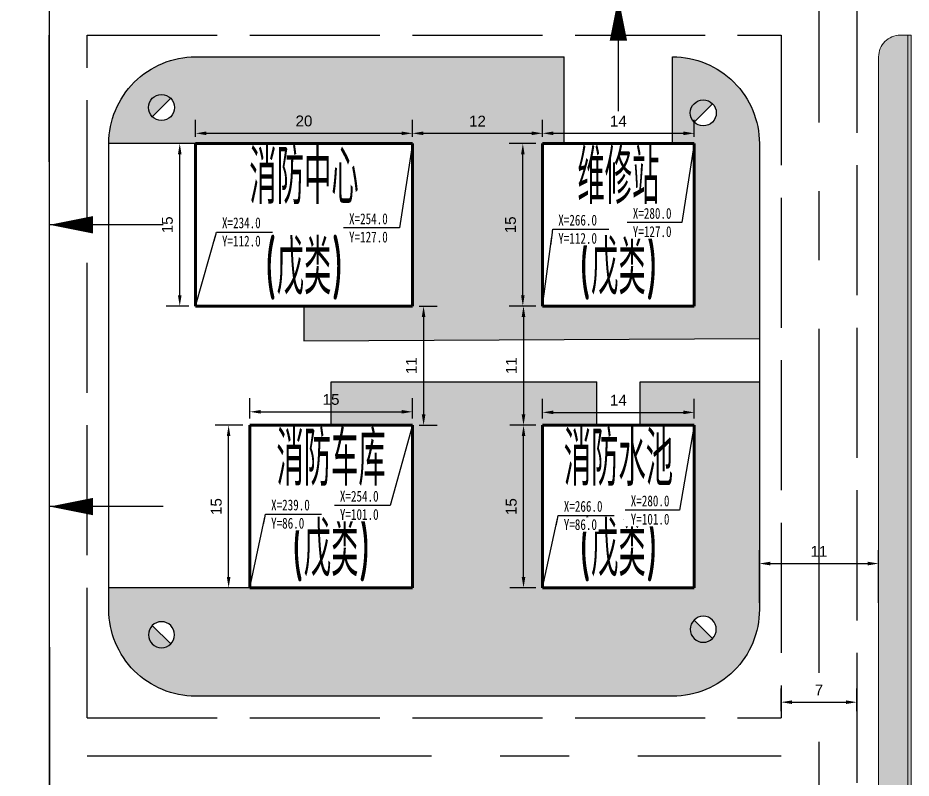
# Model space of a CAD drawing. Header units: millimetres. Extents: x 3176 to 4017, y 1682 to 2277.
# Drawn here: x 3533.8 to 3616.2, y 2057.6 to 2127.8 of the extents above; entities that cross this region are included whole.
import ezdxf

# ---------------------------------------------------------------- set-up
doc = ezdxf.new("R2010")
doc.units = ezdxf.units.MM
doc.linetypes.add('ACAD_ISO02W100', pattern=[15, 12, -3])
doc.linetypes.add('CENTER', pattern=[50.8, 31.75, -6.35, 6.35, -6.35])
for name, color, linetype, lineweight in [('05-建筑外围', 7, 'Continuous', 25), ('14-消防', 12, 'Continuous', 25), ('17-水池', 170, 'Continuous', 80), ('19-楼梯 @ 1', 126, 'Continuous', 25), ('21-消防路线', 30, 'Continuous', 25), ('23-标注', 7, 'Continuous', 25), ('25-坐标2', 7, 'Continuous', 25), ('3-围墙', 140, 'Continuous', 20), ('4-人行道内外沿', 7, 'Continuous', 20), ('5-道路线', 7, 'ACAD_ISO02W100', 25), ('6-道路中心黄线', 50, 'CENTER', 25), ('7-建筑外沿', 7, 'Continuous', 25), ('8-防爆墙', 30, 'Continuous', 80), ('9-建筑设施', 213, 'Continuous', 80)]:
    doc.layers.add(name, color=color, linetype=linetype, lineweight=lineweight)
doc.styles.add('5mm', font='gbenor.shx', dxfattribs={"width": 0.7, "height": 5, "bigfont": 'gbcbig.shx'})
doc.styles.add('Dim_Coord', font='txt', dxfattribs={"width": 0.75})
doc.styles.get("Standard").update_dxf_attribs({"font": 'arial.ttf'})
doc.dimstyles.new('ISO-25', dxfattribs={"dimtxt": 1, "dimasz": 1, "dimexe": 1.25, "dimexo": 0.625, "dimtad": 1, "dimdec": 1, "dimtxsty": 'Standard', "dimcen": 2.5, "dimadec": 0, "dimazin": 0, "dimtfac": 1, "dimtdec": 1, "dimtmove": 0, "dimatfit": 3, "dimfxl": 0, "dimarcsym": 0})
pattern_1 = [(45, (595.168, 467.2063), (0.84852814, -9e-17), [0.5, -0.7]), (45, (595.3801, 467.2063), (0.84852814, -9e-17), [0.2, -1]), (45, (595.168, 467.4184), (0.84852814, -9e-17), [0.2, -1])]

# ---------------------------------------------------------------- blocks, each defined once
blk = doc.blocks.new('消防拴')
at = {"layer": '6-道路中心黄线', "true_color": 0x991b1e}
h = blk.add_hatch(color=244, dxfattribs=at)
h.dxf.hatch_style = 1
h.paths.add_polyline_path([(2870.019, 1133.538, 0.668179), (2867.971, 1132.689, 0.198912), (2868.322, 1131.841)])
at = {"layer": '14-消防'}
blk.add_line((2868.322, 1131.841), (2870.019, 1133.538), dxfattribs=at)
blk.add_circle((2869.171, 1132.689), 1.2, dxfattribs=at)
blk = doc.blocks.new('*D24')
at = {"layer": '23-标注', "color": 0, "lineweight": -2, "transparency": 16777216}
for p, q in [((3550.19, 2116.793), (3550.19, 2118.362)), ((3570.19, 2116.793), (3570.19, 2118.362)), ((3551.19, 2117.112), (3569.19, 2117.112))]:
    blk.add_line(p, q, dxfattribs=at)
at = {"layer": '23-标注', "color": 0, "transparency": 16777216}
for points in [[(3551.19, 2117.279), (3551.19, 2116.946), (3550.19, 2117.112)], [(3569.19, 2117.279), (3569.19, 2116.946), (3570.19, 2117.112)]]:
    blk.add_solid(points, dxfattribs=at)
at = {"layer": 'Defpoints', "color": 0, "transparency": 16777216}
for p in [(3570.19, 2117.112), (3550.19, 2116.168), (3570.19, 2116.168)]:
    blk.add_point(p, dxfattribs=at)
at = {"layer": '23-标注', "color": 0, "transparency": 16777216, "insert": (3560.19, 2118.248), "char_height": 1, "attachment_point": 5}
blk.add_mtext('20', dxfattribs=at)
blk = doc.blocks.new('*D25')
at = {"layer": '23-标注', "color": 0, "lineweight": -2, "transparency": 16777216}
for p, q in [((3549.565, 2116.168), (3547.48, 2116.168)), ((3548.73, 2102.168), (3548.73, 2115.168)), ((3549.565, 2101.168), (3547.48, 2101.168))]:
    blk.add_line(p, q, dxfattribs=at)
at = {"layer": '23-标注', "color": 0, "transparency": 16777216}
for points in [[(3548.563, 2115.168), (3548.897, 2115.168), (3548.73, 2116.168)], [(3548.563, 2102.168), (3548.897, 2102.168), (3548.73, 2101.168)]]:
    blk.add_solid(points, dxfattribs=at)
at = {"layer": 'Defpoints', "color": 0, "transparency": 16777216}
for p in [(3548.73, 2116.168), (3550.19, 2116.168), (3550.19, 2101.168)]:
    blk.add_point(p, dxfattribs=at)
at = {"layer": '23-标注', "color": 0, "transparency": 16777216, "insert": (3547.595, 2108.668), "char_height": 1, "attachment_point": 5, "rotation": 90}
blk.add_mtext('15', dxfattribs=at)
blk = doc.blocks.new('*D26')
at = {"layer": '23-标注', "color": 0, "lineweight": -2, "transparency": 16777216}
for p, q in [((3582.19, 2116.793), (3582.19, 2118.362)), ((3596.19, 2116.793), (3596.19, 2118.362)), ((3583.19, 2117.112), (3595.19, 2117.112))]:
    blk.add_line(p, q, dxfattribs=at)
at = {"layer": '23-标注', "color": 0, "transparency": 16777216}
for points in [[(3583.19, 2117.279), (3583.19, 2116.946), (3582.19, 2117.112)], [(3595.19, 2117.279), (3595.19, 2116.946), (3596.19, 2117.112)]]:
    blk.add_solid(points, dxfattribs=at)
at = {"layer": 'Defpoints', "color": 0, "transparency": 16777216}
for p in [(3596.19, 2117.112), (3582.19, 2116.168), (3596.19, 2116.168)]:
    blk.add_point(p, dxfattribs=at)
at = {"layer": '23-标注', "color": 0, "transparency": 16777216, "insert": (3589.19, 2118.239), "char_height": 1, "attachment_point": 5}
blk.add_mtext('14', dxfattribs=at)
blk = doc.blocks.new('*D27')
at = {"layer": '23-标注', "color": 0, "lineweight": -2, "transparency": 16777216}
for p, q in [((3581.565, 2116.168), (3579.125, 2116.168)), ((3580.375, 2102.168), (3580.375, 2115.168)), ((3581.565, 2101.168), (3579.125, 2101.168))]:
    blk.add_line(p, q, dxfattribs=at)
at = {"layer": '23-标注', "color": 0, "transparency": 16777216}
for points in [[(3580.209, 2115.168), (3580.542, 2115.168), (3580.375, 2116.168)], [(3580.209, 2102.168), (3580.542, 2102.168), (3580.375, 2101.168)]]:
    blk.add_solid(points, dxfattribs=at)
at = {"layer": 'Defpoints', "color": 0, "transparency": 16777216}
for p in [(3580.375, 2116.168), (3582.19, 2116.168), (3582.19, 2101.168)]:
    blk.add_point(p, dxfattribs=at)
at = {"layer": '23-标注', "color": 0, "transparency": 16777216, "insert": (3579.24, 2108.668), "char_height": 1, "attachment_point": 5, "rotation": 90}
blk.add_mtext('15', dxfattribs=at)
blk = doc.blocks.new('*D28')
at = {"layer": '23-标注', "color": 0, "lineweight": -2, "transparency": 16777216}
for p, q in [((3582.19, 2090.793), (3582.19, 2092.61)), ((3596.19, 2090.793), (3596.19, 2092.61)), ((3583.19, 2091.36), (3595.19, 2091.36))]:
    blk.add_line(p, q, dxfattribs=at)
at = {"layer": '23-标注', "color": 0, "transparency": 16777216}
for points in [[(3583.19, 2091.527), (3583.19, 2091.194), (3582.19, 2091.36)], [(3595.19, 2091.527), (3595.19, 2091.194), (3596.19, 2091.36)]]:
    blk.add_solid(points, dxfattribs=at)
at = {"layer": 'Defpoints', "color": 0, "transparency": 16777216}
for p in [(3596.19, 2091.36), (3582.19, 2090.168), (3596.19, 2090.168)]:
    blk.add_point(p, dxfattribs=at)
at = {"layer": '23-标注', "color": 0, "transparency": 16777216, "insert": (3589.19, 2092.487), "char_height": 1, "attachment_point": 5}
blk.add_mtext('14', dxfattribs=at)
blk = doc.blocks.new('*D29')
at = {"layer": '23-标注', "color": 0, "lineweight": -2, "transparency": 16777216}
for p, q in [((3581.565, 2090.168), (3579.191, 2090.168)), ((3580.441, 2076.168), (3580.441, 2089.168)), ((3581.565, 2075.168), (3579.191, 2075.168))]:
    blk.add_line(p, q, dxfattribs=at)
at = {"layer": '23-标注', "color": 0, "transparency": 16777216}
for points in [[(3580.275, 2089.168), (3580.608, 2089.168), (3580.441, 2090.168)], [(3580.275, 2076.168), (3580.608, 2076.168), (3580.441, 2075.168)]]:
    blk.add_solid(points, dxfattribs=at)
at = {"layer": 'Defpoints', "color": 0, "transparency": 16777216}
for p in [(3580.441, 2090.168), (3582.19, 2090.168), (3582.19, 2075.168)]:
    blk.add_point(p, dxfattribs=at)
at = {"layer": '23-标注', "color": 0, "transparency": 16777216, "insert": (3579.306, 2082.668), "char_height": 1, "attachment_point": 5, "rotation": 90}
blk.add_mtext('15', dxfattribs=at)
blk = doc.blocks.new('*D30')
at = {"layer": '23-标注', "color": 0, "lineweight": -2, "transparency": 16777216}
for p, q in [((3555.19, 2090.793), (3555.19, 2092.663)), ((3570.19, 2090.793), (3570.19, 2092.663)), ((3556.19, 2091.413), (3569.19, 2091.413))]:
    blk.add_line(p, q, dxfattribs=at)
at = {"layer": '23-标注', "color": 0, "transparency": 16777216}
for points in [[(3556.19, 2091.58), (3556.19, 2091.247), (3555.19, 2091.413)], [(3569.19, 2091.58), (3569.19, 2091.247), (3570.19, 2091.413)]]:
    blk.add_solid(points, dxfattribs=at)
at = {"layer": 'Defpoints', "color": 0, "transparency": 16777216}
for p in [(3570.19, 2091.413), (3555.19, 2090.168), (3570.19, 2090.168)]:
    blk.add_point(p, dxfattribs=at)
at = {"layer": '23-标注', "color": 0, "transparency": 16777216, "insert": (3562.69, 2092.549), "char_height": 1, "attachment_point": 5}
blk.add_mtext('15', dxfattribs=at)
blk = doc.blocks.new('*D31')
at = {"layer": '23-标注', "color": 0, "lineweight": -2, "transparency": 16777216}
for p, q in [((3554.565, 2090.168), (3551.99, 2090.168)), ((3553.24, 2076.168), (3553.24, 2089.168)), ((3554.565, 2075.168), (3551.99, 2075.168))]:
    blk.add_line(p, q, dxfattribs=at)
at = {"layer": '23-标注', "color": 0, "transparency": 16777216}
for points in [[(3553.073, 2089.168), (3553.406, 2089.168), (3553.24, 2090.168)], [(3553.073, 2076.168), (3553.406, 2076.168), (3553.24, 2075.168)]]:
    blk.add_solid(points, dxfattribs=at)
at = {"layer": 'Defpoints', "color": 0, "transparency": 16777216}
for p in [(3553.24, 2090.168), (3555.19, 2090.168), (3555.19, 2075.168)]:
    blk.add_point(p, dxfattribs=at)
at = {"layer": '23-标注', "color": 0, "transparency": 16777216, "insert": (3552.104, 2082.668), "char_height": 1, "attachment_point": 5, "rotation": 90}
blk.add_mtext('15', dxfattribs=at)
blk = doc.blocks.new('*D58')
at = {"layer": '23-标注', "color": 0, "lineweight": -2, "transparency": 16777216}
for p, q in [((3604.19, 2063.793), (3604.19, 2065.865)), ((3611.19, 2063.793), (3611.19, 2065.865)), ((3605.19, 2064.615), (3610.19, 2064.615))]:
    blk.add_line(p, q, dxfattribs=at)
at = {"layer": '23-标注', "color": 0, "transparency": 16777216}
for points in [[(3605.19, 2064.781), (3605.19, 2064.448), (3604.19, 2064.615)], [(3610.19, 2064.781), (3610.19, 2064.448), (3611.19, 2064.615)]]:
    blk.add_solid(points, dxfattribs=at)
at = {"layer": 'Defpoints', "color": 0, "transparency": 16777216}
for p in [(3611.19, 2064.615), (3604.19, 2063.168), (3611.19, 2063.168)]:
    blk.add_point(p, dxfattribs=at)
at = {"layer": '23-标注', "color": 0, "transparency": 16777216, "insert": (3607.69, 2065.74), "char_height": 1, "attachment_point": 5}
blk.add_mtext('7', dxfattribs=at)
blk = doc.blocks.new('*D59')
at = {"layer": '23-标注', "color": 0, "lineweight": -2, "transparency": 16777216}
for p, q in [((3602.19, 2073.793), (3602.19, 2078.658)), ((3613.19, 2073.793), (3613.19, 2078.658)), ((3603.19, 2077.408), (3612.19, 2077.408))]:
    blk.add_line(p, q, dxfattribs=at)
at = {"layer": '23-标注', "color": 0, "transparency": 16777216}
for points in [[(3603.19, 2077.575), (3603.19, 2077.242), (3602.19, 2077.408)], [(3612.19, 2077.575), (3612.19, 2077.242), (3613.19, 2077.408)]]:
    blk.add_solid(points, dxfattribs=at)
at = {"layer": 'Defpoints', "color": 0, "transparency": 16777216}
for p in [(3613.19, 2077.408), (3602.19, 2073.168), (3613.19, 2073.168)]:
    blk.add_point(p, dxfattribs=at)
at = {"layer": '23-标注', "color": 0, "transparency": 16777216, "insert": (3607.69, 2078.535), "char_height": 1, "attachment_point": 5}
blk.add_mtext('11', dxfattribs=at)
blk = doc.blocks.new('*D82')
at = {"layer": '23-标注', "color": 0, "lineweight": -2, "transparency": 16777216}
for p, q in [((3570.19, 2116.793), (3570.19, 2118.362)), ((3582.19, 2116.793), (3582.19, 2118.362)), ((3571.19, 2117.112), (3581.19, 2117.112))]:
    blk.add_line(p, q, dxfattribs=at)
at = {"layer": '23-标注', "color": 0, "transparency": 16777216}
for points in [[(3571.19, 2117.279), (3571.19, 2116.946), (3570.19, 2117.112)], [(3581.19, 2117.279), (3581.19, 2116.946), (3582.19, 2117.112)]]:
    blk.add_solid(points, dxfattribs=at)
at = {"layer": 'Defpoints', "color": 0, "transparency": 16777216}
for p in [(3582.19, 2117.112), (3570.19, 2116.168), (3582.19, 2116.168)]:
    blk.add_point(p, dxfattribs=at)
at = {"layer": '23-标注', "color": 0, "transparency": 16777216, "insert": (3576.19, 2118.239), "char_height": 1, "attachment_point": 5}
blk.add_mtext('12', dxfattribs=at)
blk = doc.blocks.new('*D83')
at = {"layer": '23-标注', "color": 0, "lineweight": -2, "transparency": 16777216}
for p, q in [((3570.815, 2101.168), (3572.472, 2101.168)), ((3571.222, 2100.168), (3571.222, 2091.168)), ((3570.815, 2090.168), (3572.472, 2090.168))]:
    blk.add_line(p, q, dxfattribs=at)
at = {"layer": '23-标注', "color": 0, "transparency": 16777216}
for points in [[(3571.055, 2100.168), (3571.389, 2100.168), (3571.222, 2101.168)], [(3571.055, 2091.168), (3571.389, 2091.168), (3571.222, 2090.168)]]:
    blk.add_solid(points, dxfattribs=at)
at = {"layer": 'Defpoints', "color": 0, "transparency": 16777216}
for p in [(3570.19, 2101.168), (3570.19, 2090.168), (3571.222, 2090.168)]:
    blk.add_point(p, dxfattribs=at)
at = {"layer": '23-标注', "color": 0, "transparency": 16777216, "insert": (3570.095, 2095.668), "char_height": 1, "attachment_point": 5, "rotation": 90}
blk.add_mtext('11', dxfattribs=at)
blk = doc.blocks.new('*D84')
at = {"layer": '23-标注', "color": 0, "lineweight": -2, "transparency": 16777216}
for p, q in [((3581.565, 2101.168), (3579.186, 2101.168)), ((3580.436, 2100.168), (3580.436, 2091.168)), ((3581.565, 2090.168), (3579.186, 2090.168))]:
    blk.add_line(p, q, dxfattribs=at)
at = {"layer": '23-标注', "color": 0, "transparency": 16777216}
for points in [[(3580.269, 2100.168), (3580.603, 2100.168), (3580.436, 2101.168)], [(3580.269, 2091.168), (3580.603, 2091.168), (3580.436, 2090.168)]]:
    blk.add_solid(points, dxfattribs=at)
at = {"layer": 'Defpoints', "color": 0, "transparency": 16777216}
for p in [(3582.19, 2101.168), (3580.436, 2090.168), (3582.19, 2090.168)]:
    blk.add_point(p, dxfattribs=at)
at = {"layer": '23-标注', "color": 0, "transparency": 16777216, "insert": (3579.309, 2095.668), "char_height": 1, "attachment_point": 5, "rotation": 90}
blk.add_mtext('11', dxfattribs=at)
blk = doc.blocks.new('*U140')
at = {"insert": (0, 0.333), "char_height": 1, "attachment_point": 7, "style": 'Dim_Coord', "bg_fill": 3, "box_fill_scale": 1.15, "bg_fill_color": 256, "bg_fill_transparency": 0}
blk.add_mtext(' X=239.0', dxfattribs=at)
at = {"insert": (0, -0.333), "char_height": 1, "attachment_point": 1, "style": 'Dim_Coord', "bg_fill": 3, "box_fill_scale": 1.15, "bg_fill_color": 256, "bg_fill_transparency": 0}
blk.add_mtext(' Y=86.0', dxfattribs=at)
at = {"color": 0}
blk.add_line((0, 0), (5.161, 0), dxfattribs=at)
blk = doc.blocks.new('*U141')
at = {"insert": (-5.161, 0.333), "char_height": 1, "attachment_point": 7, "style": 'Dim_Coord', "bg_fill": 3, "box_fill_scale": 1.15, "bg_fill_color": 256, "bg_fill_transparency": 0}
blk.add_mtext(' X=254.0', dxfattribs=at)
at = {"insert": (-5.161, -0.333), "char_height": 1, "attachment_point": 1, "style": 'Dim_Coord', "bg_fill": 3, "box_fill_scale": 1.15, "bg_fill_color": 256, "bg_fill_transparency": 0}
blk.add_mtext(' Y=101.0', dxfattribs=at)
at = {"color": 0}
blk.add_line((0, 0), (-5.161, 0), dxfattribs=at)
blk = doc.blocks.new('*U142')
at = {"insert": (0, 0.333), "char_height": 1, "attachment_point": 7, "style": 'Dim_Coord', "bg_fill": 3, "box_fill_scale": 1.15, "bg_fill_color": 256, "bg_fill_transparency": 0}
blk.add_mtext(' X=266.0', dxfattribs=at)
at = {"insert": (0, -0.333), "char_height": 1, "attachment_point": 1, "style": 'Dim_Coord', "bg_fill": 3, "box_fill_scale": 1.15, "bg_fill_color": 256, "bg_fill_transparency": 0}
blk.add_mtext(' Y=86.0', dxfattribs=at)
at = {"color": 0}
blk.add_line((0, 0), (5.161, 0), dxfattribs=at)
blk = doc.blocks.new('*U143')
at = {"insert": (-5.021, 0.333), "char_height": 1, "attachment_point": 7, "style": 'Dim_Coord', "bg_fill": 3, "box_fill_scale": 1.15, "bg_fill_color": 256, "bg_fill_transparency": 0}
blk.add_mtext(' X=280.0', dxfattribs=at)
at = {"insert": (-5.021, -0.333), "char_height": 1, "attachment_point": 1, "style": 'Dim_Coord', "bg_fill": 3, "box_fill_scale": 1.15, "bg_fill_color": 256, "bg_fill_transparency": 0}
blk.add_mtext(' Y=101.0', dxfattribs=at)
at = {"color": 0}
blk.add_line((0, 0), (-5.021, 0), dxfattribs=at)
blk = doc.blocks.new('*U144')
at = {"insert": (0, 0.333), "char_height": 1, "attachment_point": 7, "style": 'Dim_Coord', "bg_fill": 3, "box_fill_scale": 1.15, "bg_fill_color": 256, "bg_fill_transparency": 0}
blk.add_mtext(' X=266.0', dxfattribs=at)
at = {"insert": (0, -0.333), "char_height": 1, "attachment_point": 1, "style": 'Dim_Coord', "bg_fill": 3, "box_fill_scale": 1.15, "bg_fill_color": 256, "bg_fill_transparency": 0}
blk.add_mtext(' Y=112.0', dxfattribs=at)
at = {"color": 0}
blk.add_line((0, 0), (5.161, 0), dxfattribs=at)
blk = doc.blocks.new('*U145')
at = {"insert": (-5.021, 0.333), "char_height": 1, "attachment_point": 7, "style": 'Dim_Coord', "bg_fill": 3, "box_fill_scale": 1.15, "bg_fill_color": 256, "bg_fill_transparency": 0}
blk.add_mtext(' X=280.0', dxfattribs=at)
at = {"insert": (-5.021, -0.333), "char_height": 1, "attachment_point": 1, "style": 'Dim_Coord', "bg_fill": 3, "box_fill_scale": 1.15, "bg_fill_color": 256, "bg_fill_transparency": 0}
blk.add_mtext(' Y=127.0', dxfattribs=at)
at = {"color": 0}
blk.add_line((0, 0), (-5.021, 0), dxfattribs=at)
blk = doc.blocks.new('*U146')
at = {"insert": (0, 0.333), "char_height": 1, "attachment_point": 7, "style": 'Dim_Coord', "bg_fill": 3, "box_fill_scale": 1.15, "bg_fill_color": 256, "bg_fill_transparency": 0}
blk.add_mtext(' X=234.0', dxfattribs=at)
at = {"insert": (0, -0.333), "char_height": 1, "attachment_point": 1, "style": 'Dim_Coord', "bg_fill": 3, "box_fill_scale": 1.15, "bg_fill_color": 256, "bg_fill_transparency": 0}
blk.add_mtext(' Y=112.0', dxfattribs=at)
at = {"color": 0}
blk.add_line((0, 0), (5.161, 0), dxfattribs=at)
blk = doc.blocks.new('*U147')
at = {"insert": (-5.161, 0.333), "char_height": 1, "attachment_point": 7, "style": 'Dim_Coord', "bg_fill": 3, "box_fill_scale": 1.15, "bg_fill_color": 256, "bg_fill_transparency": 0}
blk.add_mtext(' X=254.0', dxfattribs=at)
at = {"insert": (-5.161, -0.333), "char_height": 1, "attachment_point": 1, "style": 'Dim_Coord', "bg_fill": 3, "box_fill_scale": 1.15, "bg_fill_color": 256, "bg_fill_transparency": 0}
blk.add_mtext(' Y=127.0', dxfattribs=at)
at = {"color": 0}
blk.add_line((0, 0), (-5.161, 0), dxfattribs=at)

msp = doc.modelspace()

# ---------------------------------------------------------------- hatches: boundary and pattern name
at = {"layer": '05-建筑外围', "true_color": 0x58ba48}
h = msp.add_hatch(dxfattribs=at)
h.set_pattern_fill('GOST_GLASS', color=85, scale=0.1)
h.set_pattern_definition([(45, (532.95175, 1055.5772), (0.84852814, -9e-17), [0.5, -0.7]), (45, (533.1639, 1055.5772), (0.84852814, -9e-17), [0.2, -1]), (45, (532.95175, 1055.78933), (0.84852814, -9e-17), [0.2, -1])])
edge = h.paths.add_edge_path()
edge.add_line((3615.89, 2126.168), (3615.19, 2126.168))
edge.add_arc((3615.19, 2124.168), 2, 90, 180)
edge.add_line((3613.19, 2124.168), (3613.19, 1992.168))
edge.add_line((3613.19, 1992.168), (3544.19, 1992.168))
edge.add_line((3544.19, 1992.168), (3544.19, 1989.468))
edge.add_line((3544.19, 1989.468), (3615.89, 1989.468))
edge.add_line((3615.89, 1989.468), (3615.89, 2126.168))
at = {"layer": '05-建筑外围'}
h = msp.add_hatch(dxfattribs=at)
h.set_pattern_fill('AR-BRSTD', color=5, scale=0.001)
h.set_pattern_definition([(0, (532.95175, 1055.5772), (0, 0.0677418), []), (90, (532.95175, 1055.5772), (-0.1016, 0.0677418), [0.0677418, -0.0677418])])
h.paths.add_polyline_path([(3615.89, 2126.168), (3616.19, 2126.168), (3616.19, 1989.168), (3544.19, 1989.168), (3544.19, 1989.468), (3615.89, 1989.468)])
at = {"layer": '05-建筑外围', "true_color": 0x58ba48}
h = msp.add_hatch(dxfattribs=at)
h.set_pattern_fill('GOST_GLASS', color=85, scale=0.1)
h.set_pattern_definition(pattern_1)
h.paths.add_polyline_path([(3582.19, 2116.168), (3584.19, 2116.168), (3584.19, 2124.168), (3550.19, 2124.168, 0.414214), (3542.19, 2116.168), (3550.19, 2116.168), (3570.19, 2116.168), (3570.19, 2101.168), (3560.19, 2101.168), (3560.19, 2097.958), (3602.19, 2098.168), (3602.19, 2116.168, 0.414214), (3594.19, 2124.168), (3594.19, 2116.168), (3596.19, 2116.168), (3596.19, 2101.168), (3582.19, 2101.168)])
h.paths.add_polyline_path([(3595.818, 2118.996, -1), (3598.218, 2118.996, -1)], flags=16)
h.paths.add_polyline_path([(3545.847, 2119.496, -1), (3548.247, 2119.496, -1)], flags=16)
h = msp.add_hatch(dxfattribs=at)
h.set_pattern_fill('GOST_GLASS', color=85, scale=0.1)
h.set_pattern_definition(pattern_1)
h.paths.add_polyline_path([(3582.19, 2090.168), (3587.19, 2090.168), (3587.19, 2094.168), (3562.69, 2094.168), (3562.69, 2090.168), (3570.19, 2090.168), (3570.19, 2075.168), (3555.19, 2075.168), (3542.19, 2075.168), (3542.19, 2073.168, 0.414214), (3550.19, 2065.168), (3594.19, 2065.168, 0.414214), (3602.19, 2073.168), (3602.19, 2094.168), (3591.19, 2094.168), (3591.19, 2090.168), (3596.19, 2090.168), (3596.19, 2075.168), (3582.19, 2075.168)])
h.paths.add_polyline_path([(3598.218, 2071.339, -1), (3595.818, 2071.339, -1)], flags=16)
h.paths.add_polyline_path([(3548.247, 2070.839, -1), (3545.847, 2070.839, -1)], flags=16)

# ---------------------------------------------------------------- linework, layer by layer
msp.add_lwpolyline([(3594.19, 2124.168, -0.414214), (3602.19, 2116.168), (3602.19, 2073.168, -0.414214), (3594.19, 2065.168), (3550.19, 2065.168, -0.414214), (3542.19, 2073.168), (3542.19, 2116.168, -0.414214), (3550.19, 2124.168), (3584.19, 2124.168)], format="xyb")
at = {"layer": '05-建筑外围'}
for p, q in [((3587.19, 2090.168), (3587.19, 2094.168)), ((3591.19, 2090.168), (3591.19, 2094.168))]:
    msp.add_line(p, q, dxfattribs=at)
at = {"layer": '17-水池'}
for p, q in [((3582.19, 2090.168), (3596.19, 2090.168)), ((3582.19, 2075.168), (3582.19, 2090.168)), ((3596.19, 2090.168), (3596.19, 2075.168)), ((3596.19, 2075.168), (3582.19, 2075.168))]:
    msp.add_line(p, q, dxfattribs=at)
at = {"layer": '21-消防路线'}
for p, q in [((3536.73, 2038.168), (3536.706, 2129.668)), ((3589.19, 2119.168), (3589.19, 2129.668)), ((3547.19, 2108.668), (3536.706, 2108.668)), ((3547.19, 2082.668), (3536.73, 2082.668))]:
    msp.add_line(p, q, dxfattribs=at)
for points in [[(3589.19, 2125.668, 1.6, 0, 0), (3589.19, 2129.668, 0, 0, 0)], [(3540.717, 2108.668, 1.6, 0, 0), (3536.717, 2108.668, 0, 0, 0)], [(3540.73, 2082.668, 1.6, 0, 0), (3536.73, 2082.668, 0, 0, 0)]]:
    msp.add_lwpolyline(points, format="xyseb", dxfattribs=at)
at = {"layer": '3-围墙'}
msp.add_line((3615.89, 2126.168), (3616.19, 2126.168), dxfattribs=at)
for points in [[(3616.19, 2126.168), (3616.19, 1989.168), (3544.19, 1989.168)], [(3615.89, 2126.168), (3615.89, 1989.468), (3544.19, 1989.468)]]:
    msp.add_lwpolyline(points, dxfattribs=at)
at = {"layer": '4-人行道内外沿'}
msp.add_lwpolyline([(3615.89, 2126.168), (3615.19, 2126.168, 0.414214), (3613.19, 2124.168), (3613.19, 1992.168), (3544.19, 1992.168)], format="xyb", dxfattribs=at)
at = {"layer": '5-道路线'}
for p, q in [((3540.19, 2126.168), (3604.19, 2126.168)), ((3540.19, 2063.168), (3540.19, 2126.168)), ((3540.19, 2063.168), (3604.19, 2063.168))]:
    msp.add_line(p, q, dxfattribs=at)
msp.add_lwpolyline([(3321.19, 2204.168), (3611.19, 2204.168), (3611.19, 1994.168), (3321.19, 1994.168)], close=True, dxfattribs=at)
msp.add_lwpolyline([(3604.19, 2126.168), (3604.19, 2063.168)], dxfattribs=at)
at = {"layer": '6-道路中心黄线'}
for p, q in [((3536.8, 2001.168), (3536.69, 2126.168)), ((3540.19, 2059.668), (3604.19, 2059.668))]:
    msp.add_line(p, q, dxfattribs=at)
msp.add_lwpolyline([(3324.964, 2200.668), (3607.69, 2200.668), (3607.69, 1997.668), (3324.964, 1997.668)], close=True, dxfattribs=at)
at = {"layer": '7-建筑外沿'}
for p, q in [((3584.19, 2116.168), (3584.19, 2124.168)), ((3594.19, 2116.168), (3594.19, 2124.168)), ((3550.19, 2116.168), (3542.19, 2116.168)), ((3560.19, 2101.168), (3560.19, 2097.958)), ((3560.19, 2097.958), (3602.19, 2098.168)), ((3562.69, 2094.168), (3587.19, 2094.168)), ((3562.69, 2090.168), (3562.69, 2094.168)), ((3591.19, 2094.168), (3602.19, 2094.168)), ((3555.19, 2075.168), (3542.19, 2075.168))]:
    msp.add_line(p, q, dxfattribs=at)
at = {"layer": '8-防爆墙'}
for p, q in [((3550.19, 2101.168), (3550.19, 2116.168)), ((3555.19, 2075.168), (3555.19, 2090.168))]:
    msp.add_line(p, q, dxfattribs=at)
at = {"layer": '9-建筑设施'}
for p, q in [((3550.19, 2116.168), (3570.19, 2116.168)), ((3570.19, 2116.168), (3570.19, 2101.168)), ((3582.19, 2116.168), (3596.19, 2116.168)), ((3582.19, 2101.168), (3582.19, 2116.168)), ((3596.19, 2116.168), (3596.19, 2101.168)), ((3570.19, 2101.168), (3550.19, 2101.168)), ((3596.19, 2101.168), (3582.19, 2101.168)), ((3555.19, 2090.168), (3570.19, 2090.168)), ((3570.19, 2090.168), (3570.19, 2075.168)), ((3570.19, 2075.168), (3555.19, 2075.168))]:
    msp.add_line(p, q, dxfattribs=at)

# ---------------------------------------------------------------- block references
at = {"layer": '6-道路中心黄线'}
for p in [(677.876, 986.807), (727.847, 986.307)]:
    msp.add_blockref('消防拴', p, dxfattribs=at)
at = {"layer": '6-道路中心黄线', "xscale": -1, "rotation": 180}
for p in [(727.847, 3204.029), (677.876, 3203.529)]:
    msp.add_blockref('消防拴', p, dxfattribs=at)

# ---------------------------------------------------------------- texts
at = {"layer": '19-楼梯 @ 1', "char_height": 5, "attachment_point": 5, "style": '5mm'}
for s, insert in [('{\\C7;消防中心\\P(戊类)}', (3560.19, 2108.668)), ('{\\C7;维修站\\P(戊类)}', (3589.19, 2108.668)), ('{\\C7;消防车库\\P(戊类)}', (3562.69, 2082.668)), ('{\\C7;消防水池\\P(戊类)}', (3589.19, 2082.668))]:
    msp.add_mtext_dynamic_manual_height_columns(s, width=21.17953, gutter_width=12.5, heights=[28.692], dxfattribs=dict(at, insert=insert))

# ---------------------------------------------------------------- dimensions: what is measured, and where the dimension line sits
at = {"layer": '23-标注'}
for base, p1, p2, picture, middle in [((3570.19, 2117.112), (3550.19, 2116.168), (3570.19, 2116.168), '*D24', (3560.19, 2118.248)), ((3582.19, 2117.112), (3570.19, 2116.168), (3582.19, 2116.168), '*D82', (3576.19, 2118.239)), ((3596.19, 2117.112), (3582.19, 2116.168), (3596.19, 2116.168), '*D26', (3589.19, 2118.239)), ((3570.19, 2091.413), (3555.19, 2090.168), (3570.19, 2090.168), '*D30', (3562.69, 2092.549)), ((3596.19, 2091.36), (3582.19, 2090.168), (3596.19, 2090.168), '*D28', (3589.19, 2092.487)), ((3613.19, 2077.408), (3602.19, 2073.168), (3613.19, 2073.168), '*D59', (3607.69, 2078.535)), ((3611.19, 2064.615), (3604.19, 2063.168), (3611.19, 2063.168), '*D58', (3607.69, 2065.74))]:
    dim = msp.add_linear_dim(base=base, p1=p1, p2=p2, dimstyle='ISO-25', dxfattribs=at)
    dim.commit()
    dim.dimension.update_dxf_attribs({"geometry": picture, "text_midpoint": middle})
for base, p1, p2, picture, middle in [((3548.73, 2116.168), (3550.19, 2101.168), (3550.19, 2116.168), '*D25', (3547.595, 2108.668)), ((3580.375, 2116.168), (3582.19, 2101.168), (3582.19, 2116.168), '*D27', (3579.24, 2108.668)), ((3571.222, 2090.168), (3570.19, 2101.168), (3570.19, 2090.168), '*D83', (3570.095, 2095.668)), ((3580.436, 2090.168), (3582.19, 2101.168), (3582.19, 2090.168), '*D84', (3579.309, 2095.668)), ((3553.24, 2090.168), (3555.19, 2075.168), (3555.19, 2090.168), '*D31', (3552.104, 2082.668)), ((3580.441, 2090.168), (3582.19, 2075.168), (3582.19, 2090.168), '*D29', (3579.306, 2082.668))]:
    dim = msp.add_linear_dim(base=base, p1=p1, p2=p2, angle=90, dimstyle='ISO-25', dxfattribs=at)
    dim.commit()
    dim.dimension.update_dxf_attribs({"geometry": picture, "text_midpoint": middle})

# ---------------------------------------------------------------- next in the draw order: block references
at = {"layer": '25-坐标2'}
for name, p in [('*U145', (3595.027, 2108.876)), ('*U146', (3552.117, 2108.005)), ('*U147', (3568.996, 2108.377)), ('*U144', (3583.132, 2108.254)), ('*U141', (3568.153, 2082.775)), ('*U143', (3594.837, 2082.34)), ('*U140', (3556.645, 2081.967)), ('*U142', (3583.641, 2081.843))]:
    msp.add_blockref(name, p, dxfattribs=at)

# ---------------------------------------------------------------- next in the draw order: leaders
for points in [[(3570.19, 2116.168), (3568.996, 2108.377)], [(3596.19, 2116.168), (3595.027, 2108.876)], [(3550.19, 2101.168), (3552.117, 2108.005)], [(3582.19, 2101.168), (3583.132, 2108.254)], [(3570.19, 2090.168), (3568.153, 2082.775)], [(3596.19, 2090.168), (3594.837, 2082.34)], [(3555.19, 2075.168), (3556.645, 2081.967)], [(3582.19, 2075.168), (3583.641, 2081.843)]]:
    msp.add_leader(points, dimstyle='ISO-25', override={"dimldrblk": 'None'}, dxfattribs=at)

doc.saveas('drawing.dxf')
